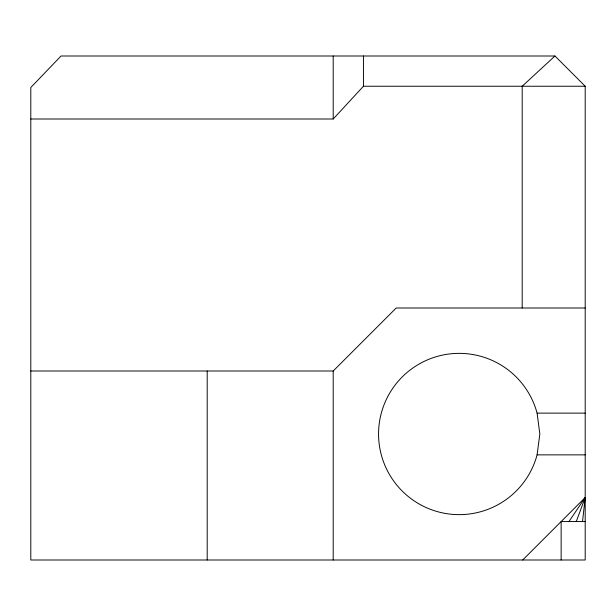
<?xml version="1.0" encoding="UTF-8"?>
<svg xmlns="http://www.w3.org/2000/svg" width="616" height="616" viewBox="0 0 616 616"><rect width="100%" height="100%" fill="white"/><g stroke="black" fill="none" stroke-linecap="round" stroke-linejoin="round"><path stroke-width="0.92" d="M582.528 521.56L585.2 497.505L522.707 559.998M537.09 454.87L539.839 434.003L537.09 413.128A80.642 80.642 0 0 0 412.943 367.945A80.642 80.642 0 0 0 412.943 500.053A80.642 80.642 0 0 0 537.09 454.87L585.2 454.87M576.268 521.56L585.2 497.505L568.976 521.56M30.8 119.004L333.202 119.004L363.44 86.24L363.44 56.002M30.8 371.001L333.202 371.001L396.203 308L585.2 308M554.962 56.002L61.038 56.002L30.8 87.503L30.8 559.998L585.2 559.998L585.2 86.24L554.962 56.002L522.199 86.24L522.199 308M363.44 86.24L585.2 86.24M537.09 413.128L585.2 413.128M585.2 521.56L561.145 521.56L561.145 559.998M333.202 56.002L333.202 119.004M333.202 371.001L333.202 559.998M207.199 371.001L207.199 559.998"/></g></svg>
